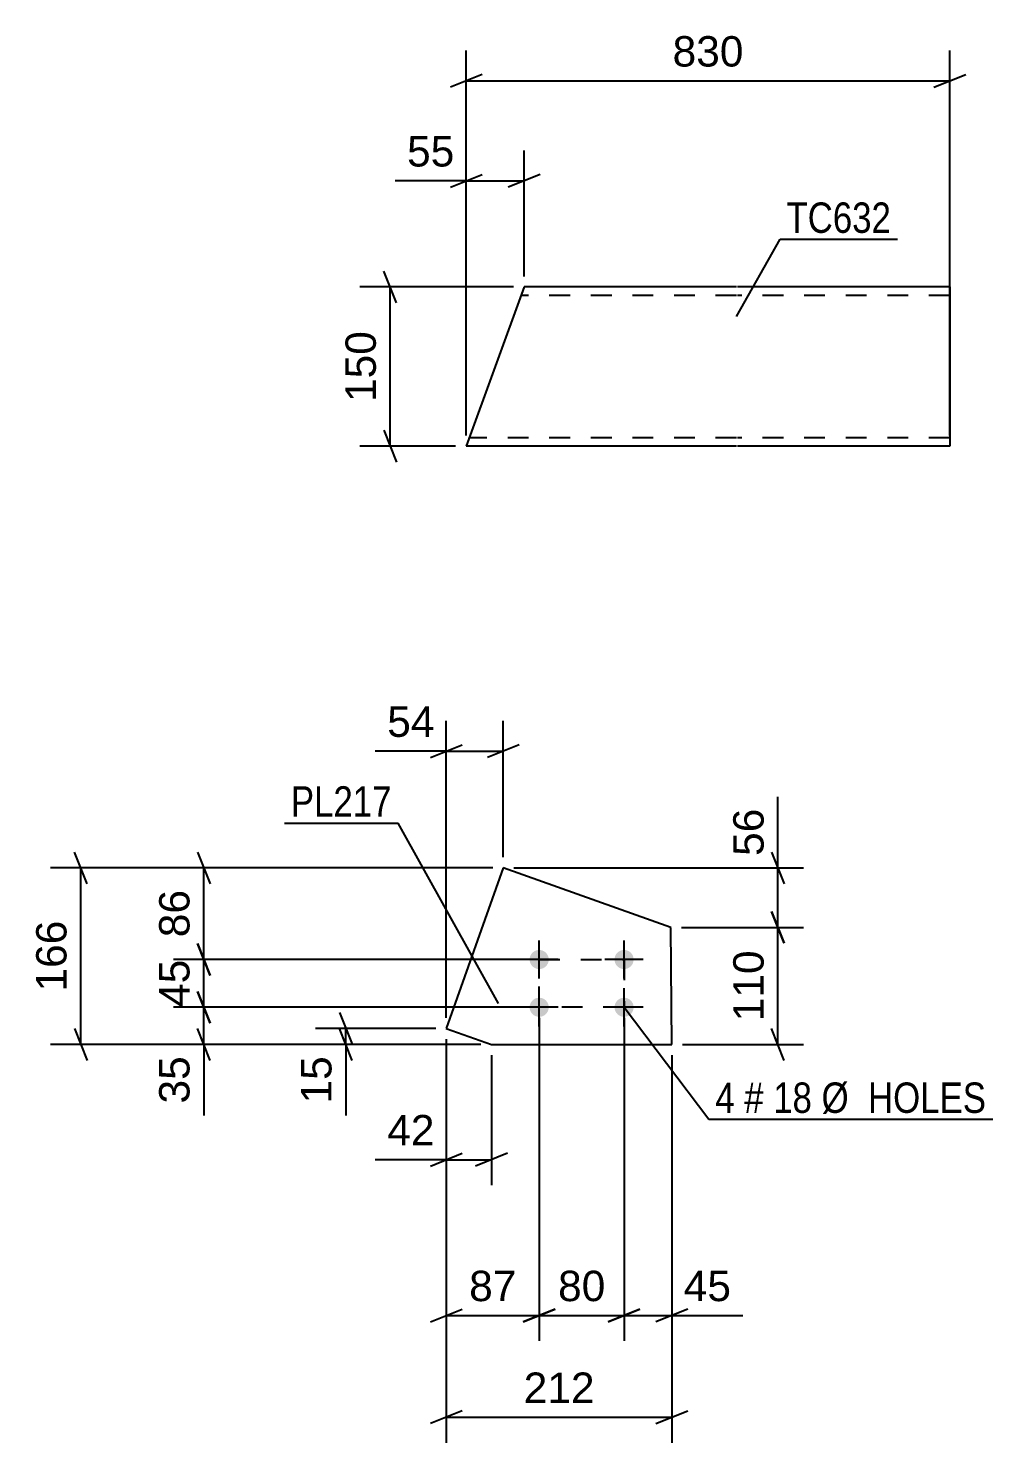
# Model space of a CAD drawing. Header units: millimetres. Extents: x 0 to 841, y 0 to 594.
# Drawn here: x 513.2 to 604.1, y 213.6 to 346.9 of the extents above; entities that cross this region are included whole.
import ezdxf

# ---------------------------------------------------------------- set-up
doc = ezdxf.new("R2010")
doc.units = ezdxf.units.MM
doc.linetypes.add('DXK_LINE_DOT2', pattern=[3.9198, 1.9599, -1.9599])
doc.styles.add('Arial', font='ARIAL.TTF', dxfattribs={"height": 0.2})
doc.styles.add('Arial Narrow', font='ARIALN.TTF', dxfattribs={"height": 0.2})

# ---------------------------------------------------------------- blocks, each defined once
blk = doc.blocks.new('Part-318884472-5011 - 5005')
at = {"color": 2, "linetype": 'Continuous'}
for p, q in [((557.98, 267.78), (552.61, 252.66)), ((573.78, 262.18), (557.98, 267.78)), ((573.86, 251.15), (573.78, 262.18)), ((552.61, 252.66), (556.86, 251.15)), ((556.86, 251.15), (573.86, 251.15))]:
    blk.add_line(p, q, dxfattribs=at)
blk = doc.blocks.new('Bolt-318884472-5044 - 5005')
at = {"linetype": 'Continuous'}
for points in [[(560.46, 259.15, -1), (562.26, 259.15, -1)], [(568.46, 259.15, -1), (570.26, 259.15, -1)], [(560.46, 254.65, -1), (562.26, 254.65, -1)], [(568.46, 254.65, -1), (570.26, 254.65, -1)]]:
    blk.add_hatch(color=1, dxfattribs=at).paths.add_polyline_path(points)
at = {"color": 1, "linetype": 'Continuous'}
for p, q in [((561.36, 257.35), (561.36, 260.95)), ((569.36, 257.35), (569.36, 260.95)), ((563.16, 259.15), (559.56, 259.15)), ((571.16, 259.15), (567.56, 259.15)), ((561.36, 252.85), (561.36, 256.45)), ((569.36, 252.85), (569.36, 256.45)), ((563.16, 254.65), (559.56, 254.65)), ((571.16, 254.65), (567.56, 254.65))]:
    blk.add_line(p, q, dxfattribs=at)
blk = doc.blocks.new('Part-318884472-1516 - 1500')
at = {"color": 2, "linetype": 'Continuous'}
for p, q in [((559.95, 322.52), (554.49, 307.52)), ((579.95, 322.52), (559.95, 322.52)), ((600.05, 322.52), (580.05, 322.52)), ((600.05, 322.52), (600.05, 322.39)), ((600.05, 322.39), (600.05, 307.52)), ((579.95, 307.52), (554.49, 307.52)), ((600.05, 307.52), (580.05, 307.52))]:
    blk.add_line(p, q, dxfattribs=at)
at = {"color": 7, "linetype": 'DXK_LINE_DOT2'}
for p, q in [((579.95, 321.72), (559.66, 321.72)), ((600.05, 321.72), (580.05, 321.72)), ((554.78, 308.32), (554.8, 308.38)), ((579.95, 308.32), (554.78, 308.32)), ((600.05, 308.32), (580.05, 308.32)), ((600.05, 308.32), (600.05, 308.38))]:
    blk.add_line(p, q, dxfattribs=at)
blk = doc.blocks.new('Rectangle-318884472-5153 - 5005')
at = {"color": 1, "linetype": 'DXK_LINE_DOT2'}
blk.add_lwpolyline([(561.36, 259.15), (569.36, 259.15), (569.36, 254.65), (561.36, 254.65), (561.36, 259.15)], close=True, dxfattribs=at)
blk = doc.blocks.new('StraightDimension-318884472-5075 - 5005')
at = {"color": 7, "linetype": 'Continuous'}
for p, q in [((518.77, 266.28), (517.57, 269.28)), ((556.98, 267.78), (515.32, 267.78)), ((518.17, 251.15), (518.17, 267.78)), ((517.57, 252.65), (518.77, 249.65)), ((555.86, 251.15), (515.32, 251.15))]:
    blk.add_line(p, q, dxfattribs=at)
at = {"color": 0}
blk.add_wipeout([(517.42, 263.4), (513.22, 263.4), (513.22, 255.53), (517.42, 255.53)], dxfattribs=at)
at = {"color": 3, "style": 'Arial'}
blk.add_text('166', height=2.865, rotation=90.0002, dxfattribs=at).set_placement((516.82, 256.13))
blk = doc.blocks.new('StraightDimension-318884472-5064 - 5005')
at = {"color": 7, "linetype": 'Continuous'}
for p, q in [((529.16, 260.65), (530.36, 257.65)), ((560.36, 259.15), (526.91, 259.15)), ((529.76, 254.65), (529.76, 259.15)), ((530.36, 253.15), (529.16, 256.15)), ((560.36, 254.65), (526.91, 254.65))]:
    blk.add_line(p, q, dxfattribs=at)
at = {"color": 0}
blk.add_wipeout([(529.01, 259.73), (524.81, 259.73), (524.81, 254.08), (529.01, 254.08)], dxfattribs=at)
at = {"color": 3, "style": 'Arial'}
blk.add_text('45', height=2.865, rotation=90.0002, dxfattribs=at).set_placement((528.41, 254.68))
blk = doc.blocks.new('StraightDimension-318884472-5056 - 5005')
at = {"color": 7, "linetype": 'Continuous'}
for p, q in [((529.16, 269.28), (530.36, 266.28)), ((556.98, 267.78), (526.91, 267.78)), ((529.76, 259.15), (529.76, 267.78)), ((530.36, 257.65), (529.16, 260.65)), ((560.36, 259.15), (526.91, 259.15))]:
    blk.add_line(p, q, dxfattribs=at)
at = {"color": 0}
blk.add_wipeout([(529.01, 266.29), (524.81, 266.29), (524.81, 260.65), (529.01, 260.65)], dxfattribs=at)
at = {"color": 3, "style": 'Arial'}
blk.add_text('86', height=2.865, rotation=90.0002, dxfattribs=at).set_placement((528.41, 261.25))
blk = doc.blocks.new('StraightDimension-318884472-5149 - 5005')
at = {"color": 7, "linetype": 'Continuous'}
for p, q in [((552.61, 253.66), (552.61, 281.63)), ((557.98, 268.78), (557.98, 281.63)), ((552.61, 278.78), (545.91, 278.78)), ((552.61, 278.78), (545.91, 278.78)), ((551.11, 278.18), (554.11, 279.38)), ((552.61, 278.78), (557.98, 278.78)), ((559.48, 279.38), (556.48, 278.18))]:
    blk.add_line(p, q, dxfattribs=at)
at = {"color": 0}
blk.add_wipeout([(552.09, 279.53), (552.09, 283.73), (546.44, 283.73), (546.44, 279.53)], dxfattribs=at)
at = {"color": 3, "style": 'Arial'}
blk.add_text('54', height=2.865, dxfattribs=at).set_placement((547.04, 280.13))
blk = doc.blocks.new('StraightDimension-318884472-5046 - 5005')
at = {"color": 7, "linetype": 'Continuous'}
for p, q in [((529.16, 256.15), (530.36, 253.15)), ((560.36, 254.65), (526.91, 254.65)), ((529.76, 251.15), (529.76, 254.65)), ((530.36, 249.65), (529.16, 252.65)), ((555.86, 251.15), (526.91, 251.15)), ((529.76, 251.15), (529.76, 244.46)), ((529.76, 251.15), (529.76, 244.46))]:
    blk.add_line(p, q, dxfattribs=at)
at = {"color": 0}
blk.add_wipeout([(529.01, 250.63), (524.81, 250.63), (524.81, 244.98), (529.01, 244.98)], dxfattribs=at)
at = {"color": 3, "style": 'Arial'}
blk.add_text('35', height=2.865, rotation=90.0002, dxfattribs=at).set_placement((528.41, 245.58))
blk = doc.blocks.new('StraightDimension-318884472-5084 - 5005')
at = {"color": 7, "linetype": 'Continuous'}
for p, q in [((552.61, 251.66), (552.61, 213.62)), ((573.86, 250.15), (573.86, 213.62)), ((554.11, 216.62), (551.11, 215.42)), ((552.61, 216.02), (573.86, 216.02)), ((572.36, 215.42), (575.36, 216.62))]:
    blk.add_line(p, q, dxfattribs=at)
at = {"color": 0}
blk.add_wipeout([(567.17, 216.77), (567.17, 220.97), (559.3, 220.97), (559.3, 216.77)], dxfattribs=at)
at = {"color": 3, "style": 'Arial'}
blk.add_text('212', height=2.865, dxfattribs=at).set_placement((559.9, 217.37))
blk = doc.blocks.new('StraightDimension-318884472-5091 - 5005')
at = {"color": 7, "linetype": 'Continuous'}
for p, q in [((561.36, 253.65), (561.36, 223.21)), ((569.36, 253.65), (569.36, 223.21)), ((559.86, 225.01), (562.86, 226.21)), ((561.36, 225.61), (569.36, 225.61)), ((570.86, 226.21), (567.86, 225.01))]:
    blk.add_line(p, q, dxfattribs=at)
at = {"color": 0}
blk.add_wipeout([(568.18, 226.36), (568.18, 230.56), (562.54, 230.56), (562.54, 226.36)], dxfattribs=at)
at = {"color": 3, "style": 'Arial'}
blk.add_text('80', height=2.865, dxfattribs=at).set_placement((563.14, 226.96))
blk = doc.blocks.new('StraightDimension-318884472-5099 - 5005')
at = {"color": 7, "linetype": 'Continuous'}
for p, q in [((561.36, 253.65), (561.36, 223.21)), ((552.61, 251.66), (552.61, 223.21)), ((551.11, 225.01), (554.11, 226.21)), ((552.61, 225.61), (561.36, 225.61)), ((562.86, 226.21), (559.86, 225.01))]:
    blk.add_line(p, q, dxfattribs=at)
at = {"color": 0}
blk.add_wipeout([(559.81, 226.36), (559.81, 230.56), (554.16, 230.56), (554.16, 226.36)], dxfattribs=at)
at = {"color": 3, "style": 'Arial'}
blk.add_text('87', height=2.865, dxfattribs=at).set_placement((554.76, 226.96))
blk = doc.blocks.new('StraightDimension-318884472-5105 - 5005')
at = {"color": 7, "linetype": 'Continuous'}
for p, q in [((569.36, 253.65), (569.36, 223.21)), ((573.86, 250.15), (573.86, 223.21)), ((567.86, 225.01), (570.86, 226.21)), ((569.36, 225.61), (573.86, 225.61)), ((575.36, 226.21), (572.36, 225.01)), ((573.86, 225.61), (580.56, 225.61)), ((573.86, 225.61), (580.56, 225.61))]:
    blk.add_line(p, q, dxfattribs=at)
at = {"color": 0}
blk.add_wipeout([(580.03, 226.36), (580.03, 230.56), (574.38, 230.56), (574.38, 226.36)], dxfattribs=at)
at = {"color": 3, "style": 'Arial'}
blk.add_text('45', height=2.865, dxfattribs=at).set_placement((574.98, 226.96))
blk = doc.blocks.new('StraightDimension-318884472-5131 - 5005')
at = {"color": 7, "linetype": 'Continuous'}
for p, q in [((583.26, 263.68), (584.46, 260.68)), ((574.78, 262.18), (586.26, 262.18)), ((583.86, 251.15), (583.86, 262.18)), ((584.46, 249.65), (583.26, 252.65)), ((574.86, 251.15), (586.26, 251.15))]:
    blk.add_line(p, q, dxfattribs=at)
at = {"color": 0}
blk.add_wipeout([(583.11, 260.6), (578.91, 260.6), (578.91, 252.73), (583.11, 252.73)], dxfattribs=at)
at = {"color": 3, "style": 'Arial'}
blk.add_text('110', height=2.865, rotation=90.0002, dxfattribs=at).set_placement((582.51, 253.33))
blk = doc.blocks.new('StraightDimension-318884472-5114 - 5005')
at = {"color": 7, "linetype": 'Continuous'}
for p, q in [((542.54, 254.16), (543.74, 251.16)), ((551.61, 252.66), (540.29, 252.66)), ((543.74, 249.65), (542.54, 252.65)), ((543.14, 251.15), (543.14, 252.66)), ((555.86, 251.15), (540.29, 251.15)), ((543.14, 251.15), (543.14, 244.46)), ((543.14, 251.15), (543.14, 244.46))]:
    blk.add_line(p, q, dxfattribs=at)
at = {"color": 0}
blk.add_wipeout([(542.39, 250.63), (538.19, 250.63), (538.19, 244.98), (542.39, 244.98)], dxfattribs=at)
at = {"color": 3, "style": 'Arial'}
blk.add_text('15', height=2.865, rotation=90.0002, dxfattribs=at).set_placement((541.79, 245.58))
blk = doc.blocks.new('StraightDimension-318884472-5123 - 5005')
at = {"color": 7, "linetype": 'Continuous'}
for p, q in [((583.86, 267.78), (583.86, 274.48)), ((583.86, 267.78), (583.86, 274.48)), ((583.26, 269.28), (584.46, 266.28)), ((558.98, 267.78), (586.26, 267.78)), ((583.86, 262.18), (583.86, 267.78)), ((584.46, 260.68), (583.26, 263.68)), ((574.78, 262.18), (586.26, 262.18))]:
    blk.add_line(p, q, dxfattribs=at)
at = {"color": 0}
blk.add_wipeout([(583.11, 273.96), (578.91, 273.96), (578.91, 268.31), (583.11, 268.31)], dxfattribs=at)
at = {"color": 3, "style": 'Arial'}
blk.add_text('56', height=2.865, rotation=90.0002, dxfattribs=at).set_placement((582.51, 268.91))
blk = doc.blocks.new('StraightDimension-318884472-5142 - 5005')
at = {"color": 7, "linetype": 'Continuous'}
for p, q in [((552.61, 251.66), (552.61, 237.89)), ((556.86, 250.15), (556.86, 237.89)), ((552.61, 240.29), (545.91, 240.29)), ((552.61, 240.29), (545.91, 240.29)), ((551.11, 239.69), (554.11, 240.89)), ((552.61, 240.29), (556.86, 240.29)), ((558.36, 240.89), (555.36, 239.69))]:
    blk.add_line(p, q, dxfattribs=at)
at = {"color": 0}
blk.add_wipeout([(552.09, 241.04), (552.09, 245.24), (546.44, 245.24), (546.44, 241.04)], dxfattribs=at)
at = {"color": 3, "style": 'Arial'}
blk.add_text('42', height=2.865, dxfattribs=at).set_placement((547.04, 241.64))
blk = doc.blocks.new('StraightDimension-318884472-1557 - 1500')
at = {"color": 7, "linetype": 'Continuous'}
for p, q in [((554.49, 308.52), (554.49, 335.37)), ((559.95, 323.52), (559.95, 335.37)), ((554.49, 332.52), (547.79, 332.52)), ((554.49, 332.52), (547.79, 332.52)), ((552.99, 331.92), (555.99, 333.12)), ((554.49, 332.52), (559.95, 332.52)), ((561.45, 333.12), (558.45, 331.92))]:
    blk.add_line(p, q, dxfattribs=at)
at = {"color": 0}
blk.add_wipeout([(553.96, 333.27), (553.96, 337.47), (548.31, 337.47), (548.31, 333.27)], dxfattribs=at)
at = {"color": 3, "style": 'Arial'}
blk.add_text('55', height=2.865, dxfattribs=at).set_placement((548.91, 333.87))
blk = doc.blocks.new('StraightDimension-318884472-1518 - 1500')
at = {"color": 7, "linetype": 'Continuous'}
for p, q in [((554.49, 308.52), (554.49, 344.79)), ((600.05, 308.52), (600.05, 344.79)), ((555.99, 342.54), (552.99, 341.34)), ((598.55, 341.34), (601.55, 342.54)), ((554.49, 341.94), (600.05, 341.94))]:
    blk.add_line(p, q, dxfattribs=at)
at = {"color": 0}
blk.add_wipeout([(581.2, 342.69), (581.2, 346.89), (573.33, 346.89), (573.33, 342.69)], dxfattribs=at)
at = {"color": 3, "style": 'Arial'}
blk.add_text('830', height=2.865, dxfattribs=at).set_placement((573.93, 343.29))
blk = doc.blocks.new('StraightDimension-318884472-1529 - 1500')
at = {"color": 7, "linetype": 'Continuous'}
for p, q in [((547.92, 321.02), (546.72, 324.02)), ((558.95, 322.52), (544.47, 322.52)), ((547.32, 307.52), (547.32, 322.52)), ((546.72, 309.02), (547.92, 306.02)), ((553.49, 307.52), (544.47, 307.52))]:
    blk.add_line(p, q, dxfattribs=at)
at = {"color": 0}
blk.add_wipeout([(546.57, 318.95), (542.37, 318.95), (542.37, 311.08), (546.57, 311.08)], dxfattribs=at)
at = {"color": 3, "style": 'Arial'}
blk.add_text('150', height=2.865, rotation=90.0002, dxfattribs=at).set_placement((545.97, 311.68))
blk = doc.blocks.new('Mark-318884472-5007 - 5005')
at = {"color": 0}
blk.add_wipeout([(547.46, 272.61), (547.46, 275.61), (537.96, 275.61), (537.96, 272.61)], dxfattribs=at)
blk.add_wipeout([(547.46, 272.61), (547.46, 275.61), (537.96, 275.61), (537.96, 272.61)], dxfattribs=at)
at = {"color": 30, "linetype": 'Continuous'}
for p in [(537.36, 272.01), (557.52, 255)]:
    blk.add_line(p, (548.06, 272.01), dxfattribs=at)
at = {"color": 3, "style": 'Arial Narrow'}
blk.add_text('PL217', height=2.863, dxfattribs=at).set_placement((537.96, 272.61))
blk = doc.blocks.new('Mark-318884472-5040 - 5005')
at = {"color": 0}
for points in [[(579.78, 244.7), (579.78, 247.7), (577.96, 247.7), (577.96, 244.7)], [(582.51, 244.7), (582.51, 247.7), (580.68, 247.7), (580.68, 244.7)], [(587.07, 244.7), (587.07, 247.7), (583.41, 247.7), (583.41, 244.7)], [(603.5, 244.7), (603.5, 247.7), (587.97, 247.7), (587.97, 244.7)]]:
    blk.add_wipeout(points, dxfattribs=at)
for points in [[(579.78, 244.7), (579.78, 247.7), (577.96, 247.7), (577.96, 244.7)], [(582.51, 244.7), (582.51, 247.7), (580.68, 247.7), (580.68, 244.7)], [(587.07, 244.7), (587.07, 247.7), (583.41, 247.7), (583.41, 244.7)], [(603.5, 244.7), (603.5, 247.7), (587.97, 247.7), (587.97, 244.7)]]:
    blk.add_wipeout(points, dxfattribs=at)
at = {"color": 7, "linetype": 'Continuous'}
for p, q in [((569.36, 254.65), (577.36, 244.1)), ((577.36, 244.1), (604.1, 244.1))]:
    blk.add_line(p, q, dxfattribs=at)
at = {"color": 3, "style": 'Arial Narrow'}
for s, height, p in [('4', 2.86, (577.96, 244.7)), ('#', 2.86, (580.68, 244.7)), ('18', 2.863, (583.41, 244.7)), ('Ø  HOLES', 2.863, (587.97, 244.7))]:
    blk.add_text(s, height=height, dxfattribs=at).set_placement(p)
blk = doc.blocks.new('Mark-318884472-1512 - 1500')
at = {"color": 0}
blk.add_wipeout([(594.52, 327.62), (594.52, 330.62), (584.66, 330.62), (584.66, 327.62)], dxfattribs=at)
blk.add_wipeout([(594.52, 327.62), (594.52, 330.62), (584.66, 330.62), (584.66, 327.62)], dxfattribs=at)
at = {"color": 30, "linetype": 'Continuous'}
for p, q in [((579.96, 319.73), (584.06, 327.02)), ((584.06, 327.02), (595.12, 327.02))]:
    blk.add_line(p, q, dxfattribs=at)
at = {"color": 3, "style": 'Arial Narrow'}
blk.add_text('TC632', height=2.863, dxfattribs=at).set_placement((584.66, 327.62))

msp = doc.modelspace()

# ---------------------------------------------------------------- block references
for name in ['Part-318884472-1516 - 1500', 'Part-318884472-5011 - 5005', 'Bolt-318884472-5044 - 5005', 'Rectangle-318884472-5153 - 5005']:
    msp.add_blockref(name, (0, 0))

# ---------------------------------------------------------------- next in the draw order: block references
for name in ['StraightDimension-318884472-1557 - 1500', 'StraightDimension-318884472-5075 - 5005']:
    msp.add_blockref(name, (0, 0))

# ---------------------------------------------------------------- next in the draw order: block references
for name in ['StraightDimension-318884472-1518 - 1500', 'StraightDimension-318884472-5064 - 5005']:
    msp.add_blockref(name, (0, 0))

# ---------------------------------------------------------------- next in the draw order: block references
for name in ['Mark-318884472-1512 - 1500', 'StraightDimension-318884472-1529 - 1500', 'StraightDimension-318884472-5056 - 5005']:
    msp.add_blockref(name, (0, 0))

# ---------------------------------------------------------------- next in the draw order: block references
msp.add_blockref('StraightDimension-318884472-5149 - 5005', (0, 0))

# ---------------------------------------------------------------- next in the draw order: block references
msp.add_blockref('StraightDimension-318884472-5046 - 5005', (0, 0))

# ---------------------------------------------------------------- next in the draw order: block references
for name in ['Mark-318884472-5007 - 5005', 'StraightDimension-318884472-5084 - 5005']:
    msp.add_blockref(name, (0, 0))

# ---------------------------------------------------------------- next in the draw order: block references
msp.add_blockref('StraightDimension-318884472-5091 - 5005', (0, 0))

# ---------------------------------------------------------------- next in the draw order: block references
for name in ['StraightDimension-318884472-5099 - 5005', 'StraightDimension-318884472-5105 - 5005']:
    msp.add_blockref(name, (0, 0))

# ---------------------------------------------------------------- next in the draw order: block references
for name in ['StraightDimension-318884472-5131 - 5005', 'StraightDimension-318884472-5114 - 5005']:
    msp.add_blockref(name, (0, 0))

# ---------------------------------------------------------------- next in the draw order: block references
for name in ['StraightDimension-318884472-5123 - 5005', 'Mark-318884472-5040 - 5005', 'StraightDimension-318884472-5142 - 5005']:
    msp.add_blockref(name, (0, 0))

doc.saveas('drawing.dxf')
